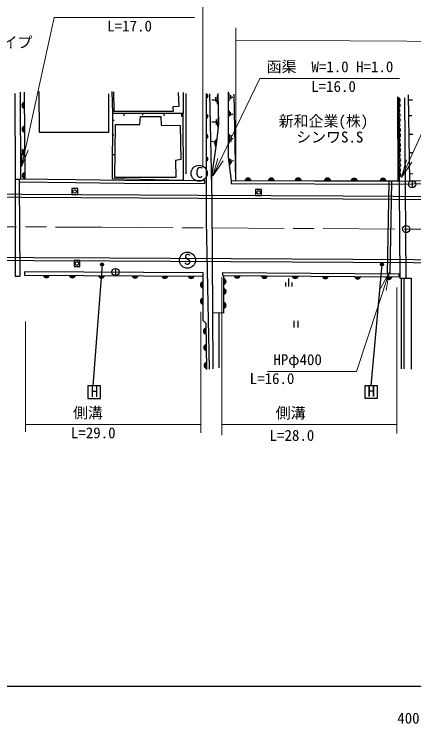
# Model space of a CAD drawing. Units: millimetres at full size, sheet at 1:1000; details may follow other scales. Extents: x 40000 to 680000, y 20000 to 380000.
# Drawn here: x 400569 to 467496, y 198715 to 317597 of the extents above; entities that cross this region are included whole.
import ezdxf
from ezdxf.enums import TextEntityAlignment as Align

# ---------------------------------------------------------------- set-up
doc = ezdxf.new("R2010")
doc.units = ezdxf.units.MM
doc.header["$LTSCALE"] = 1000
doc.linetypes.add('CHAIN', pattern=[18.5, 12, -1.5, 3.5, -1.5])
for name, color, linetype, lineweight in [('M-BGD', 7, 'Continuous', 25), ('M-BGD-EXST', 7, 'Continuous', 25), ('M-BMK', 2, 'CHAIN', 13), ('M-BMK-SRVR', 3, 'Continuous', 25), ('M-STR-HTXT', 7, 'Continuous', 13), ('M-TTL-BAND', 7, 'Continuous', 25)]:
    doc.layers.add(name, color=color, linetype=linetype, lineweight=lineweight)
doc.layers.add('M-BMK-HTXT', color=7, linetype='Continuous')
doc.styles.add('ＭＳ ゴシック', font='')
doc.styles.get('ＭＳ ゴシック').set_extended_font_data('MS Gothic')

# ---------------------------------------------------------------- blocks, each defined once
blk = doc.blocks.new('open_arrow')
at = {"color": 0, "linetype": 'Continuous', "lineweight": -2}
blk.add_lwpolyline([(7.5, 1.25), (0, 0), (7.5, -1.25)], dxfattribs=at)

msp = doc.modelspace()

# ---------------------------------------------------------------- hatches: boundary and pattern name
at = {"layer": 'M-BGD'}
for points in [[(432770, 303588, 0.84072), (432770, 304213)], [(402271, 302832, 0.82183), (402276, 301841)], [(432770, 300177, 0.84072), (432770, 300803)], [(402292, 298842, 0.82183), (402298, 297851)], [(432771, 296820, 0.84072), (432771, 297446)], [(402314, 294903, 0.82183), (402319, 293913)], [(432772, 293037, 0.84072), (432771, 293663)], [(402334, 291030, 0.82183), (402340, 290039)], [(440218, 289742, 0.82183), (439227, 289743)], [(444125, 289736, 0.82183), (443135, 289737)], [(448619, 289729, 0.82183), (447628, 289731)], [(453537, 289722, 0.82183), (452546, 289724)], [(458011, 289716, 0.82183), (457020, 289717)], [(462837, 289709, 0.82183), (461846, 289710)], [(405464, 273861, 0.82183), (406455, 273856)], [(409821, 273840, 0.82183), (410812, 273835)], [(414694, 273817, 0.82183), (415685, 273812)], [(420316, 273790, 0.82183), (421307, 273785)], [(425290, 273766, 0.82183), (426281, 273762)], [(429721, 273745, 0.82183), (430712, 273740)], [(437431, 273804, 0.82183), (438422, 273796)], [(442009, 273769, 0.82183), (442999, 273761)], [(447127, 273730, 0.82183), (448118, 273722)], [(452194, 273691, 0.82183), (453185, 273684)], [(457611, 273650, 0.82183), (458602, 273642)], [(462818, 273610, 0.82183), (463809, 273602)], [(432152, 272756, 0.82183), (432152, 271765)], [(435637, 272331, 0.82183), (435636, 273322)], [(435640, 270672, 0.82183), (435638, 271663)], [(432152, 270028, 0.82183), (432152, 269037)], [(435644, 268320, 0.82183), (435642, 269311)], [(432662, 264989, 0.82183), (432679, 263998)], [(432709, 262234, 0.82183), (432726, 261243)], [(432760, 259255, 0.82183), (432778, 258264)]]:
    msp.add_hatch(color=256, dxfattribs=at).paths.add_polyline_path(points)
at = {"layer": 'M-BGD-EXST'}
for points in [[(415546, 275667, 0.41421), (415296, 275917, 0.41421), (415046, 275667, 1)], [(462407, 275686, 0.41421), (462157, 275936, 0.41421), (461907, 275686, 1)]]:
    msp.add_hatch(color=256, dxfattribs=at).paths.add_polyline_path(points)

# ---------------------------------------------------------------- linework, layer by layer
at = {"layer": 'M-BGD'}
for p, q in [((401561, 304534), (401640, 289958)), ((402261, 304538), (402340, 289948)), ((416914, 304672), (417006, 300960)), ((436534, 304380), (436541, 303061)), ((429290, 304319), (429318, 290856)), ((434310, 303194), (433672, 303198)), ((434300, 303705), (434316, 302898)), ((434541, 303984), (434556, 302534)), ((436789, 304045), (436782, 303374)), ((436785, 303709), (437175, 303702)), ((465917, 303577), (466166, 273370)), ((466808, 289612), (466607, 304095)), ((467255, 303212), (466619, 303204)), ((418965, 300553), (418966, 300955)), ((422103, 300672), (422103, 300948)), ((425684, 300569), (425685, 300939)), ((428618, 300451), (428620, 300932)), ((436564, 301415), (436527, 300435)), ((436741, 301179), (436711, 300545)), ((436726, 300862), (437183, 300833)), ((417337, 299807), (417003, 299808)), ((434413, 299959), (434419, 299070)), ((434656, 300236), (434639, 298719)), ((467149, 300588), (466655, 300582)), ((434416, 299515), (433682, 299506)), ((417283, 297314), (416997, 297315)), ((436570, 297525), (436561, 296012)), ((436871, 297325), (436862, 296205)), ((467308, 297461), (466699, 297452)), ((434154, 296153), (433598, 296247)), ((434204, 296535), (434103, 295771)), ((434435, 296672), (434233, 295353)), ((436867, 296765), (437230, 296765)), ((417477, 294039), (416988, 294040)), ((467255, 294351), (466742, 294344)), ((436586, 293436), (436737, 292374)), ((436804, 293335), (436887, 292650)), ((436846, 292993), (437272, 293060)), ((467335, 290826), (466791, 290818)), ((400734, 289951), (400740, 273713)), ((401413, 289961), (401406, 289461)), ((401406, 289461), (401490, 273717)), ((432426, 289748), (432429, 289248)), ((436918, 289659), (436917, 289159)), ((463115, 274108), (463392, 289586)), ((463515, 274105), (463793, 289585)), ((467212, 289718), (467212, 288518)), ((417539, 275003), (417539, 273803)), ((400740, 273713), (401490, 273717)), ((402292, 274476), (402289, 273876)), ((402289, 273876), (432152, 273734)), ((402292, 274476), (432154, 274333)), ((432154, 274333), (432152, 273734)), ((432152, 273734), (432152, 266322)), ((435461, 274319), (435457, 273819)), ((435457, 273819), (465064, 273593)), ((435461, 274319), (465068, 274093)), ((465064, 273593), (465068, 274093)), ((446040, 271969), (446040, 272666)), ((446573, 271969), (446573, 273297)), ((447107, 271969), (447107, 272666)), ((465358, 273370), (465358, 258172)), ((465808, 273370), (465808, 258172)), ((434833, 267536), (434833, 258326)), ((447384, 266249), (447384, 265132)), ((448050, 266249), (448050, 265132))]:
    msp.add_line(p, q, dxfattribs=at)
for points in [[(416357, 304274), (416357, 297778), (404795, 297778), (404765, 304640)], [(428866, 304460), (428866, 300932), (417006, 300960), (416978, 290065), (428924, 289803), (428866, 300932)], [(428053, 304477), (428134, 302129), (427162, 302102), (427189, 301293), (417338, 301293), (417230, 304612)], [(436409, 304573), (436409, 293622), (436918, 289659)], [(400658, 304337), (400734, 289951), (401413, 289961)], [(433286, 258139), (432773, 282928), (432770, 304308)], [(433304, 304279), (433658, 286335), (433842, 258184)], [(433587, 289951), (434516, 296190), (434855, 299238), (434713, 304319)], [(437369, 304192), (437629, 289746), (464899, 289706), (464842, 303733)], [(464917, 303569), (465166, 273370), (465808, 273370)], [(432429, 289248), (423035, 289196), (410860, 289329), (401406, 289461)], [(432426, 289748), (423036, 289696), (410867, 289829), (401413, 289961)], [(567689, 283817), (562989, 284635), (556373, 285510), (550524, 286312), (539993, 287477), (533164, 287900), (526528, 288199), (506926, 288688), (488686, 288887), (469633, 289153), (464791, 289082), (436917, 289159)], [(567789, 284307), (563065, 285130), (556440, 286005), (550586, 286808), (540036, 287975), (533191, 288399), (526546, 288699), (506935, 289188), (488692, 289387), (469633, 289654), (464788, 289582), (436918, 289659)], [(322575, 287742), (359911, 287614), (401851, 287446), (431455, 287273), (455660, 287172), (480871, 286972), (509030, 286690), (530787, 286203), (542274, 285344), (554825, 283767), (567328, 282051)], [(322573, 287242), (359909, 287115), (401849, 286946), (431453, 286773), (455657, 286672), (480866, 286472), (509021, 286190), (530763, 285703), (542224, 284846), (554760, 283271), (567227, 281560)], [(322693, 277084), (356722, 276919), (390952, 276886), (416589, 276795), (477605, 276469), (521452, 276148), (537277, 275254), (551769, 273602), (559339, 272482), (561923, 272294), (565195, 271625)], [(322691, 276584), (356721, 276419), (390951, 276386), (416587, 276295), (477602, 275969), (521436, 275648), (537234, 274756), (551704, 273106), (559284, 271985), (561854, 271798), (565095, 271135)], [(435635, 273818), (435645, 267526), (433781, 267548)], [(465808, 273370), (467080, 273370), (467080, 258126)], [(432152, 266322), (432646, 265862), (432781, 258065)]]:
    msp.add_lwpolyline(points, dxfattribs=at)
for points in [[(421710, 300479), (425111, 300479), (425165, 299022), (428376, 298968), (428484, 293248), (427594, 293086), (427621, 290253), (417419, 290226), (417554, 299130), (421629, 299103)], [(410203, 287397), (411203, 287397), (411203, 288397), (410203, 288397)], [(441010, 287233), (442010, 287233), (442010, 288233), (441010, 288233)], [(410588, 275316), (411588, 275316), (411588, 276316), (410588, 276316)]]:
    msp.add_lwpolyline(points, close=True, dxfattribs=at)
for centre, radius in [((467212, 289118), 600), ((410703, 287897), 300), ((441510, 287733), 300), ((411088, 275816), 300), ((417539, 274403), 600)]:
    msp.add_circle(centre, radius, dxfattribs=at)
for centre, radius, start, end in [((432715, 303901), 318, 279.90042, 80.11816), ((464815, 303174), 408, 285.46059, 75.48482), ((402371, 302337), 505, 101.48094, 259.13913), ((464726, 302325), 498, 294.26362, 66.6818), ((432716, 300490), 318, 279.90042, 80.11816), ((464728, 301469), 450, 297.69119, 63.25423), ((464835, 300676), 408, 285.46059, 75.48482), ((464747, 299827), 498, 294.26362, 66.6818), ((402393, 298347), 505, 101.48094, 259.13913), ((464749, 298971), 450, 297.69119, 63.25423), ((464856, 298178), 408, 285.46059, 75.48482), ((432716, 297133), 318, 279.90042, 80.11816), ((464767, 297329), 498, 294.26362, 66.6818), ((464769, 296473), 450, 297.69119, 63.25423), ((464876, 295680), 408, 285.46059, 75.48482), ((402414, 294409), 505, 101.48094, 259.13913), ((464788, 294831), 498, 294.26362, 66.6818), ((432717, 293350), 318, 279.90042, 80.11816), ((464790, 293975), 450, 297.69119, 63.25423), ((464897, 293183), 408, 285.46059, 75.48482), ((464809, 292333), 498, 294.26362, 66.6818), ((464811, 291478), 450, 297.69119, 63.25423), ((402435, 290535), 505, 101.48094, 259.13913), ((439723, 289645), 505, 11.08685, 168.74504), ((443630, 289639), 505, 11.08685, 168.74504), ((448124, 289632), 505, 11.08685, 168.74504), ((453041, 289625), 505, 11.08685, 168.74504), ((457516, 289619), 505, 11.08685, 168.74504), ((462341, 289611), 505, 11.08685, 168.74504), ((464918, 290685), 408, 285.46059, 75.48482), ((405960, 273956), 505, 190.8974, 348.55559), ((410317, 273936), 505, 190.8974, 348.55559), ((415190, 273912), 505, 190.8974, 348.55559), ((420812, 273885), 505, 190.8974, 348.55559), ((425786, 273862), 505, 190.8974, 348.55559), ((430217, 273841), 505, 190.8974, 348.55559), ((437927, 273898), 505, 190.73312, 348.39131), ((442505, 273863), 505, 190.73312, 348.39131), ((447623, 273824), 505, 190.73312, 348.39131), ((452690, 273785), 505, 190.73312, 348.39131), ((458108, 273744), 505, 190.73312, 348.39131), ((463314, 273704), 505, 190.73312, 348.39131), ((432249, 272260), 505, 101.1709, 258.8291), ((435539, 272826), 505, 281.26274, 78.92093), ((435541, 271167), 505, 281.26274, 78.92093), ((432249, 269532), 505, 101.1709, 258.8291), ((435545, 268816), 505, 281.26274, 78.92093), ((432768, 264495), 505, 102.1592, 259.81739), ((432815, 261740), 505, 102.1592, 259.81739), ((432867, 258761), 505, 102.1592, 259.81739)]:
    msp.add_arc(centre, radius, start, end, dxfattribs=at)
at = {"layer": 'M-BGD-EXST'}
for p, q in [((415296, 275667), (413718, 255315)), ((462157, 275686), (460319, 255357)), ((415028, 255315), (412928, 255315)), ((412928, 255315), (412928, 253215)), ((415028, 253215), (415028, 255315)), ((461407, 255357), (459307, 255357)), ((459307, 255357), (459307, 253257)), ((461407, 253257), (461407, 255357)), ((459307, 253257), (461407, 253257)), ((412928, 253215), (415028, 253215))]:
    msp.add_line(p, q, dxfattribs=at)
for centre, radius in [((431547, 290947), 1350), ((429585, 276382), 1350), ((415296, 275667), 250), ((462157, 275686), 250)]:
    msp.add_circle(centre, radius, dxfattribs=at)
at = {"layer": 'M-BMK'}
msp.add_lwpolyline([(65185, 283840), (85545, 283804), (128215, 283542), (151324, 283475), (172792, 283321), (201590, 283170), (223665, 283006), (257480, 282808), (283288, 282602), (323962, 282418), (370475, 282130), (415219, 281900), (433801, 281790), (468490, 281584), (494710, 281386), (521670, 281107), (525477, 280999), (529795, 280764), (535849, 280358), (542786, 279694), (548512, 278990), (556931, 277827), (564093, 276823), (566189, 276482)], dxfattribs=at)
at = {"layer": 'M-BMK-SRVR'}
msp.add_circle((466224, 281598), 600, dxfattribs=at)
at = {"layer": 'M-STR-HTXT'}
for p, q in [((432158, 325327), (432158, 291949)), ((437704, 315320), (437666, 289745)), ((435339, 247079), (435339, 273558)), ((464671, 247352), (464671, 271788)), ((431830, 247469), (431830, 267730)), ((402458, 266106), (402458, 247629)), ((402458, 248853), (431830, 248853)), ((435339, 248853), (464671, 248853))]:
    msp.add_line(p, q, dxfattribs=at)
for points in [[(401768, 292018), (407254, 317069), (430743, 317069)], [(437701, 313243), (523611, 312721), (572208, 305905)], [(433829, 290522), (441705, 306827), (465099, 306827)], [(465454, 290263), (473020, 306765), (496462, 306765)], [(463349, 274341), (457915, 257755), (442970, 257755)]]:
    msp.add_lwpolyline(points, dxfattribs=at)
at = {"layer": 'M-TTL-BAND'}
msp.add_line((40000, 205000), (579000, 205000), dxfattribs=at)

# ---------------------------------------------------------------- block references
at = {"layer": 'M-STR-HTXT', "xscale": 400, "yscale": 400}
for p, rotation in [((401768, 292018), 77.6), ((433829, 290522), 64.2), ((465454, 290263), 65.4), ((463349, 274341), 251.9)]:
    msp.add_blockref('open_arrow', p, dxfattribs=dict(at, rotation=rotation))

# ---------------------------------------------------------------- texts
at = {"layer": 'M-BGD-EXST', "style": 'ＭＳ ゴシック'}
for s, p in [('C', (430891, 289654)), ('S', (428930, 275089))]:
    msp.add_text(s, height=1833, rotation=358.508, dxfattribs=at).set_placement(p, align=Align.BOTTOM_LEFT)
for p in [(413381, 252907), (459760, 252949)]:
    msp.add_text('H', height=1833, dxfattribs=at).set_placement(p, align=Align.BOTTOM_LEFT)
at = {"layer": 'M-BMK-HTXT', "style": 'ＭＳ ゴシック'}
for s, p in [('新和企業(株)', (444875, 298228)), ('シンワS.S', (447794, 295547))]:
    msp.add_text(s, height=1833, dxfattribs=at).set_placement(p, align=Align.BOTTOM_LEFT)
at = {"layer": 'M-STR-HTXT', "style": 'ＭＳ ゴシック'}
for s, p in [('L=17.0', (416162, 314152)), ('ガードパイプ', (388627, 311425)), ('函渠\u3000W=1.0 H=1.0', (442849, 307327)), ('L=16.0', (450312, 304031)), ('HPφ400', (443970, 258255)), ('L=16.0', (440010, 255091)), ('側溝', (410410, 249353)), ('側溝', (444371, 249331)), ('L=29.0', (410071, 245997)), ('L=28.0', (443345, 245571))]:
    msp.add_text(s, height=1833, dxfattribs=at).set_placement(p, align=Align.BOTTOM_LEFT)
at = {"layer": 'M-TTL-BAND', "style": 'ＭＳ ゴシック'}
msp.add_text('400.0', height=1833, dxfattribs=at).set_placement((467844, 198195), align=Align.BOTTOM_CENTER)

doc.saveas('drawing.dxf')
